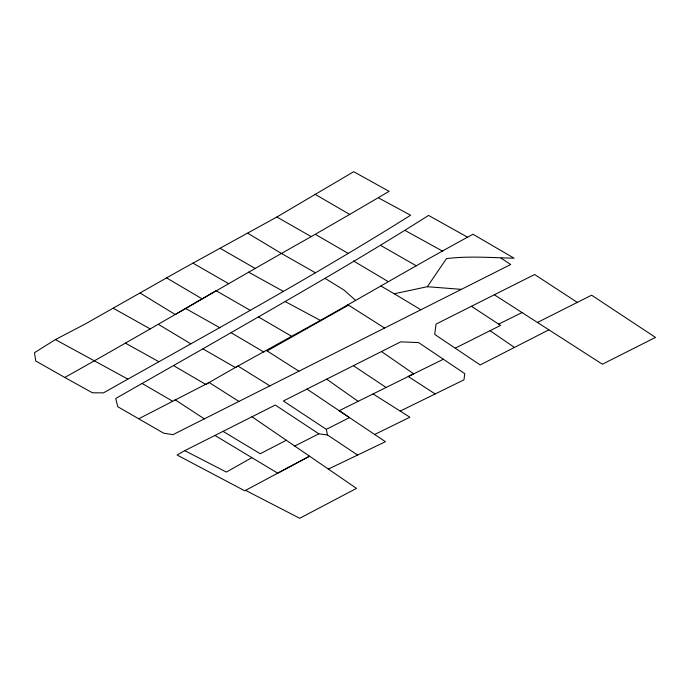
<?xml version="1.0" encoding="UTF-8"?>
<svg xmlns="http://www.w3.org/2000/svg" width="690" height="690" viewBox="0 0 690 690"><rect width="100%" height="100%" fill="white"/><g stroke="black" fill="none" stroke-linecap="round" stroke-linejoin="round"><path stroke-width="1.03" d="M380.94 286.048L394.223 293.759L427.334 286.712L446.447 258.621C468.933 255.783 491.522 257.775 514.05 258.181L472.969 234.255C412.982 266.72 354.505 301.841 294.708 334.607L235.307 367.503L202.869 348.855L115.696 398.492L117.817 406.746L163.616 433.156L172.957 434.666L510.695 264.512L500.975 258.086M349.709 214.418L311.207 236.627C228.744 283.012 147.35 331.252 64.791 377.464L35.733 360.956L34.5 352.702L55.39 339.592L85.646 323.765L180.909 269.781L276.88 216.996L353.711 171.707L389.1 191.337L349.709 214.418L314.942 194.235M202.869 348.855C278.613 305.23 354.738 262.217 428.559 215.427L467.406 237.119M64.791 377.464L92.425 392.8L103.509 392.852C206.5 334.788 310.414 278.165 410.602 215.237L378.534 197.909M140.165 293.078L175.226 314.519L216.048 290.688L250.272 310.362M251.885 457.668L226.355 472.055L184.748 450.665L177.106 455.02L244.743 490.797L309.543 456.202L277.69 473.176L214.961 435.442L184.748 450.665M267.125 350.934L348.502 305.127M139.07 418.614L209.139 382.502L238.913 401.433M286.29 440.263L260.242 453.744L223.043 431.362L214.961 435.442M548.886 329.829L480.162 364.941L434.726 334.417L436.037 324.093L534.612 274.517L577.314 302.393M326.327 429.344L349.494 417.597L306.947 389.082L283.366 400.976L326.327 429.344L327.44 434.924L357.593 455.064M294.716 446.042L318.849 433.829L327.44 434.924M223.043 431.362L275.276 405.047L318.849 433.829M306.947 389.082L400.709 341.852L418.589 342.585L464.784 373.644L463.973 379.819L400.209 411.102M537.432 322.463L591.597 295.199L655.5 337.41L602.387 364.216L494.342 294.759M455.219 348.174L500.595 325.395L471.417 306.291M498.672 324.136L522.002 312.553M443.359 359.24L408.256 376.507L435.166 393.947M374.661 434.484L409.877 417.217L373.074 393.93M328.345 469.088L385.434 441.712L339.204 410.705L413.69 373.825L381.475 351.546M427.334 286.712L461.394 289.352M245.58 490.349L299.702 518.293L356.506 488.382L252.014 416.769M285.272 301.608L320.85 320.669M55.39 339.592L127.805 379.069M405.263 230.564L442.808 251.263M248.59 272.162L283.435 291.413M125.408 343.137L158.804 361.689M113.195 308.206L150.273 328.966M185.593 308.49L220.024 327.845M315.494 272.826L281.555 253.532L247.865 233.28M380.621 245.398L416.294 265.805M276.88 216.996L311.207 236.627M220.231 248.357L255.214 268.462M192.967 263.132L228.683 283.685M315.589 234.505L348.226 253.437M142.218 383.537L172.379 401.062M258.552 317.012L291.266 336.09M173.664 365.674L205.732 384.425L237.938 366.028L269.859 385.848M166.635 277.949L202.101 298.848M231.107 332.727L263.934 352.081M353.444 260.932L388.073 281.529M394.223 293.759L420.891 309.758M158.519 324.421L190.759 343.784M325.18 278.45L344.034 290.085L355.514 300.297M347.777 304.67L384.597 328.043M266.4 350.477L298.925 371.203M175.027 399.708L204.3 418.873M353.401 365.691L386.115 387.47M490.055 330.683L514.248 347.312M326.672 379.155L358.11 401.339"/></g></svg>
